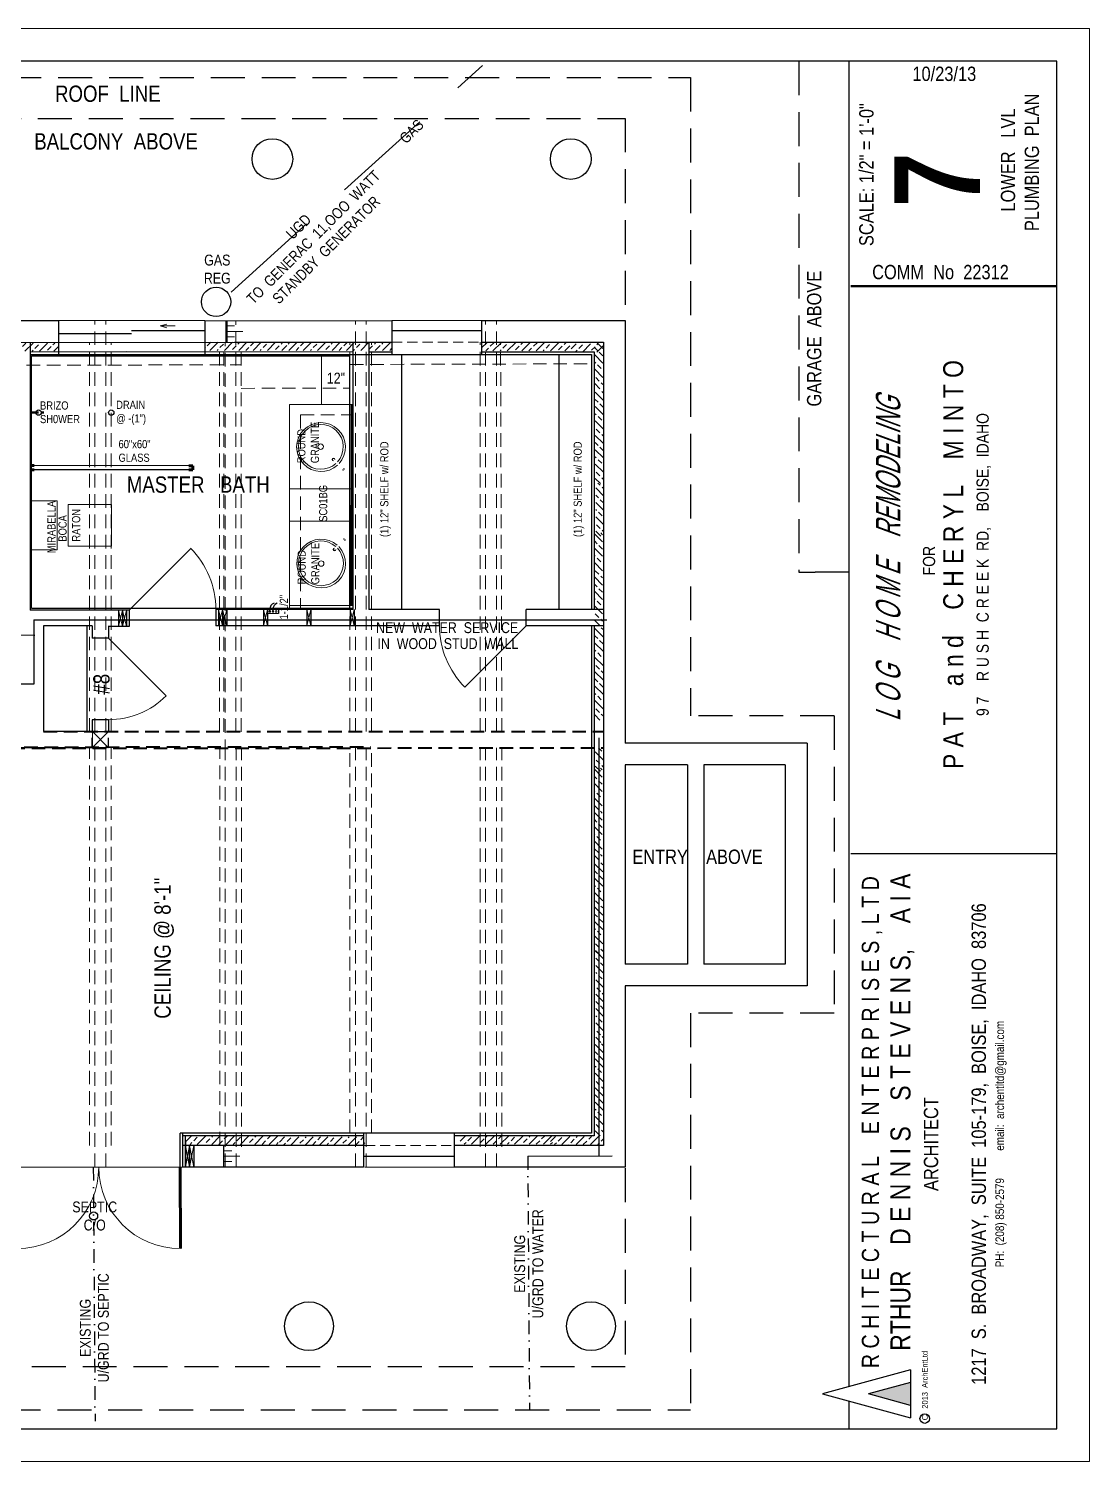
# Model space of a CAD drawing. Header units: inches. Extents: x -243 to 4698, y 287 to 1403.
# Drawn here: x 182 to 573, y 357 to 885 of the extents above; entities that cross this region are included whole.
import ezdxf

# ---------------------------------------------------------------- set-up
doc = ezdxf.new("R2010")
doc.units = ezdxf.units.IN
doc.header["$MEASUREMENT"] = 0
for name, pattern in [('DASHDOT2', [0.5, 0.25, -0.125, 0, -0.125]), ('DOT', [0.25, 0, -0.25]), ('HIDDEN', [0.375, 0.25, -0.125])]:
    doc.linetypes.add(name, pattern=pattern)
for name, color, linetype, lineweight in [('BUILT-INS', 36, 'Continuous', 25), ('CABINETS', 7, 'Continuous', 20), ('DOORS', 7, 'Continuous', 60), ('DRIVEWAY', 7, 'DOT', 30), ('EXISTING CEILING BEAMS', 255, 'HIDDEN', 20), ('FLOOR BEAMS', 7, 'Continuous', 30), ('FOUNDATION', 7, 'Continuous', 30), ('NEW FOOTING', 6, 'Continuous', 30), ('PLUMBING', 5, 'Continuous', 20), ('PROPANE GAS', 7, 'Continuous', 20), ('ROOF', 7, 'HIDDEN', 30), ('WALL FRAMING', 7, 'Continuous', 30), ('WALLS', 7, 'Continuous', 30), ('WINDOWS', 5, 'Continuous', 30)]:
    doc.layers.add(name, color=color, linetype=linetype, lineweight=lineweight)
for name, color, linetype in [('LLPLUMBING', 102, 'Continuous'), ('TEXT', 7, 'Continuous'), ('TEXT80', 15, 'Continuous'), ('TITLE BLOCK', 7, 'Continuous'), ('TITLE_BLOCK', 250, 'Continuous')]:
    doc.layers.add(name, color=color, linetype=linetype)
doc.styles.add('ARCH ENT', font='technical.ttf', dxfattribs={"height": 2})
doc.styles.add('ARCHENT', font='technical.ttf', dxfattribs={"height": 6})
doc.styles.add('EXIST', font='romans.shx', dxfattribs={"width": 0.75, "oblique": 20, "height": 12})

msp = doc.modelspace()

# ---------------------------------------------------------------- hatches: boundary and pattern name
at = {"layer": 'NEW FOOTING', "linetype": 'Continuous', "lineweight": 9, "ltscale": 25}
h = msp.add_hatch(dxfattribs=at)
h.set_pattern_fill('ANSI33', color=256, scale=15, style=0)
h.set_pattern_definition([(45, (-4763.2696, -497.0833), (-2.6516504, 2.6516504), []), (45, (-4760.618, -497.0833), (-2.6516504, 2.6516504), [1.875, -0.9375])])
h.paths.add_polyline_path([(192.68, 766.07), (192.68, 769.07), (174.75, 769.07), (174.75, 766.07)])
h = msp.add_hatch(dxfattribs=at)
h.set_pattern_fill('ANSI33', color=256, scale=15, style=0)
h.set_pattern_definition([(45, (-4695.075, -496.7786), (-2.6516504, 2.6516504), []), (45, (-4692.4235, -496.7786), (-2.6516504, 2.6516504), [1.875, -0.9375])])
h.paths.add_polyline_path([(246.68, 769.38), (246.69, 766.38), (276.94, 766.38), (276.94, 769.38)])
h = msp.add_hatch(dxfattribs=at)
h.set_pattern_fill('ANSI33', color=256, scale=15, style=0)
h.set_pattern_definition([(45, (-4660.673, -496.7882), (-2.6516504, 2.6516504), []), (45, (-4658.0213, -496.7882), (-2.6516504, 2.6516504), [1.875, -0.9375])])
h.paths.add_polyline_path([(277.34, 769.37), (277.34, 766.37), (311.34, 766.37), (311.34, 769.37)])
h = msp.add_hatch(dxfattribs=at)
h.set_pattern_fill('ANSI33', color=256, scale=15, style=0)
h.set_pattern_definition([(45, (-4626.1386, -496.7882), (-2.6516504, 2.6516504), []), (45, (-4623.487, -496.7882), (-2.6516504, 2.6516504), [1.875, -0.9375])])
h.paths.add_polyline_path([(315.68, 766.37), (315.68, 769.37), (311.88, 769.37), (311.88, 766.37)])
h = msp.add_hatch(dxfattribs=at)
h.set_pattern_fill('ANSI33', color=256, scale=15, style=0)
h.set_pattern_definition([(45, (-4590.759, -496.939), (-2.6516504, 2.6516504), []), (45, (-4588.1074, -496.939), (-2.6516504, 2.6516504), [1.875, -0.9375])])
h.paths.add_polyline_path([(348.68, 769.22), (348.68, 766.22), (381.26, 766.22), (381.26, 769.22)])
h = msp.add_hatch(dxfattribs=at)
h.set_pattern_fill('ANSI33', color=256, scale=15, angle=180, style=0)
h.set_pattern_definition([(225, (5353.7628, 2031.9067), (2.6516504, -2.6516504), []), (225, (5351.111, 2031.9067), (2.6516504, -2.6516504), [1.875, -0.9375])])
h.paths.add_polyline_path([(393.68, 765.75), (393.68, 768.75), (381.75, 768.75), (381.75, 765.75)])
h = msp.add_hatch(dxfattribs=at)
h.set_pattern_fill('ANSI33', color=256, scale=15, angle=270, style=0)
h.set_pattern_definition([(315, (-872.744, 5724.277), (2.6516504, 2.6516504), []), (315, (-872.744, 5721.6255), (2.6516504, 2.6516504), [1.875, -0.9375])])
h.paths.add_polyline_path([(393.41, 769.4), (390.41, 769.4), (390.41, 752.26), (393.41, 752.26)])
h = msp.add_hatch(dxfattribs=at)
h.set_pattern_fill('ANSI33', color=256, scale=15, angle=270, style=0)
h.set_pattern_definition([(315, (-872.5216, 5689.311), (2.6516504, 2.6516504), []), (315, (-872.5216, 5686.659), (2.6516504, 2.6516504), [1.875, -0.9375])])
h.paths.add_polyline_path([(393.64, 751.29), (390.64, 751.29), (390.64, 717.29), (393.64, 717.29)])
h = msp.add_hatch(dxfattribs=at)
h.set_pattern_fill('ANSI33', color=256, scale=15, angle=270, style=0)
h.set_pattern_definition([(315, (-872.3917, 5669.9312), (2.6516504, 2.6516504), []), (315, (-872.3917, 5667.2796), (2.6516504, 2.6516504), [1.875, -0.9375])])
h.paths.add_polyline_path([(393.77, 717.49), (390.77, 717.49), (390.77, 697.91), (393.77, 697.91)])
h = msp.add_hatch(dxfattribs=at)
h.set_pattern_fill('ANSI33', color=256, scale=15, angle=270, style=0)
h.set_pattern_definition([(315, (-872.877, 5637.1454), (2.6516504, 2.6516504), []), (315, (-872.877, 5634.4938), (2.6516504, 2.6516504), [1.875, -0.9375])])
h.paths.add_polyline_path([(393.28, 699.13), (390.28, 699.13), (390.28, 665.13), (393.28, 665.13)])
h = msp.add_hatch(dxfattribs=at)
h.set_pattern_fill('ANSI33', color=256, scale=15, angle=270, style=0)
h.set_pattern_definition([(315, (-872.6546, 5602.179), (2.6516504, 2.6516504), []), (315, (-872.6546, 5599.5275), (2.6516504, 2.6516504), [1.875, -0.9375])])
h.paths.add_polyline_path([(393.5, 664.16), (390.5, 664.16), (390.5, 630.16), (393.5, 630.16)])
h = msp.add_hatch(dxfattribs=at)
h.set_pattern_fill('ANSI33', color=256, scale=15, angle=270, style=0)
h.set_pattern_definition([(315, (-872.5133, 5583.264), (2.6516504, 2.6516504), []), (315, (-872.5133, 5580.6125), (2.6516504, 2.6516504), [1.875, -0.9375])])
h.paths.add_polyline_path([(393.64, 619.88), (390.64, 619.88), (390.64, 611.25), (393.64, 611.25)])
h = msp.add_hatch(dxfattribs=at)
h.set_pattern_fill('ANSI33', color=256, scale=15, angle=270, style=0)
h.set_pattern_definition([(315, (-872.9986, 5550.4783), (2.6516504, 2.6516504), []), (315, (-872.9986, 5547.8267), (2.6516504, 2.6516504), [1.875, -0.9375])])
h.paths.add_polyline_path([(393.16, 612.46), (390.16, 612.46), (390.16, 578.46), (393.16, 578.46)])
h = msp.add_hatch(dxfattribs=at)
h.set_pattern_fill('ANSI33', color=256, scale=15, angle=270, style=0)
h.set_pattern_definition([(315, (-872.7763, 5515.512), (2.6516504, 2.6516504), []), (315, (-872.7763, 5512.8603), (2.6516504, 2.6516504), [1.875, -0.9375])])
h.paths.add_polyline_path([(393.38, 577.49), (390.38, 577.49), (390.38, 543.49), (393.38, 543.49)])
h = msp.add_hatch(dxfattribs=at)
h.set_pattern_fill('ANSI33', color=256, scale=15, angle=270, style=0)
h.set_pattern_definition([(315, (-872.3228, 5483.3794), (2.6516504, 2.6516504), []), (315, (-872.3228, 5480.7278), (2.6516504, 2.6516504), [1.875, -0.9375])])
h.paths.add_polyline_path([(393.83, 545.36), (390.83, 545.36), (390.83, 511.36), (393.83, 511.36)])
h = msp.add_hatch(dxfattribs=at)
h.set_pattern_fill('ANSI33', color=256, scale=15, angle=270, style=0)
h.set_pattern_definition([(315, (-872.5984, 5448.9106), (2.6516504, 2.6516504), []), (315, (-872.5984, 5446.259), (2.6516504, 2.6516504), [1.875, -0.9375])])
h.paths.add_polyline_path([(393.56, 510.89), (390.56, 510.89), (390.56, 476.89), (393.56, 476.89)])
h = msp.add_hatch(dxfattribs=at)
h.set_pattern_fill('ANSI33', color=256, scale=15, angle=180, style=0)
h.set_pattern_definition([(225, (5211.7687, 1739.9265), (2.6516504, -2.6516504), []), (225, (5209.117, 1739.9265), (2.6516504, -2.6516504), [1.875, -0.9375])])
h.paths.add_polyline_path([(273.75, 473.77), (273.75, 476.77), (239.75, 476.77), (239.75, 473.77)])
h = msp.add_hatch(dxfattribs=at)
h.set_pattern_fill('ANSI33', color=256, scale=15, angle=180, style=0)
h.set_pattern_definition([(225, (5246.2374, 1739.651), (2.6516504, -2.6516504), []), (225, (5243.5858, 1739.651), (2.6516504, -2.6516504), [1.875, -0.9375])])
h.paths.add_polyline_path([(305.68, 473.49), (305.68, 476.49), (274.22, 476.49), (274.22, 473.49)])
h = msp.add_hatch(dxfattribs=at)
h.set_pattern_fill('ANSI33', color=256, scale=15, angle=180, style=0)
h.set_pattern_definition([(225, (5312.8507, 1739.9528), (2.6516504, -2.6516504), []), (225, (5310.199, 1739.9528), (2.6516504, -2.6516504), [1.875, -0.9375])])
h.paths.add_polyline_path([(374.83, 473.8), (374.83, 476.8), (340.83, 476.8), (340.83, 473.8)])
h = msp.add_hatch(dxfattribs=at)
h.set_pattern_fill('ANSI33', color=256, scale=15, angle=180, style=0)
h.set_pattern_definition([(225, (5346.122, 1739.8414), (2.6516504, -2.6516504), []), (225, (5343.4705, 1739.8414), (2.6516504, -2.6516504), [1.875, -0.9375])])
h.paths.add_polyline_path([(393.68, 473.68), (393.68, 476.68), (374.1, 476.68), (374.1, 473.68)])
at = {"layer": 'TITLE_BLOCK', "linetype": 'Continuous', "ltscale": 0.5}
msp.add_hatch(color=1, dxfattribs=at).paths.add_polyline_path([(506.87, 386.07), (491.29, 381.84), (506.87, 377.61)])

# ---------------------------------------------------------------- linework, layer by layer
at = {"layer": 'BUILT-INS', "lineweight": 30, "ltscale": 15}
for p, q in [((319.19, 764.88), (319.18, 670.9)), ((377.18, 764.87), (377.18, 670.89))]:
    msp.add_line(p, q, dxfattribs=at)
at = {"layer": 'BUILT-INS', "linetype": 'Continuous', "lineweight": 30, "ltscale": 20}
msp.add_line((203.2, 664.9), (203.23, 625.92), dxfattribs=at)
at = {"layer": 'CABINETS', "color": 7, "linetype": 'Continuous', "lineweight": 9, "ltscale": 50}
msp.add_line((289.64, 746.4), (289.64, 764.39), dxfattribs=at)
at = {"layer": 'CABINETS', "linetype": 'Continuous', "ltscale": 20}
for p, q in [((277.96, 746.4), (301.06, 746.4)), ((277.96, 715.4), (301.19, 715.4)), ((277.96, 703.4), (301.19, 703.4)), ((277.96, 672.4), (301.19, 672.4))]:
    msp.add_line(p, q, dxfattribs=at)
at = {"layer": 'CABINETS', "ltscale": 50}
msp.add_line((277.96, 746.4), (277.96, 670.9), dxfattribs=at)
at = {"layer": 'CABINETS', "linetype": 'HIDDEN', "ltscale": 20}
msp.add_line((281.96, 742.59), (281.96, 670.9), dxfattribs=at)
at = {"layer": 'DOORS', "color": 5, "linetype": 'Continuous', "ltscale": 15}
msp.add_line((237.64, 465.4), (237.68, 435.4), dxfattribs=at)
at = {"layer": 'DOORS', "color": 7, "linetype": 'Continuous', "lineweight": 5, "ltscale": 15}
for centre, radius, start, end in [((218.74, 670.92), 32, 359.9662, 45), ((365.18, 664.9), 32, 180, 225), ((177.58, 465.35), 30, 270, 0), ((237.58, 465.35), 30, 180, 270)]:
    msp.add_arc(centre, radius, start, end, dxfattribs=at)
at = {"layer": 'DRIVEWAY', "color": 7, "linetype": 'Continuous', "lineweight": 9, "ltscale": 20}
msp.add_arc((211.2, 660.28), 30, 270, 315, dxfattribs=at)
at = {"layer": 'EXISTING CEILING BEAMS', "color": 6, "linetype": 'Continuous', "lineweight": 9, "ltscale": 25}
for p, q in [((241.08, 473.35), (242.58, 465.34)), ((241.08, 465.34), (242.58, 473.35))]:
    msp.add_line(p, q, dxfattribs=at)
at = {"layer": 'FLOOR BEAMS', "color": 7, "linetype": 'HIDDEN', "lineweight": 20, "ltscale": 20}
for p, q in [((206.19, 625.87), (206.19, 777.37)), ((210.19, 625.87), (210.19, 777.37)), ((258.14, 625.84), (258.14, 777.34)), ((302.19, 625.87), (302.19, 777.37)), ((306.19, 625.87), (306.19, 777.37)), ((350.19, 625.87), (350.19, 777.37)), ((354.19, 625.87), (354.19, 777.37)), ((254.21, 617.92), (254.21, 769.39)), ((206.19, 465.37), (206.19, 619.87)), ((210.19, 465.37), (210.19, 619.87)), ((254.19, 465.4), (254.19, 619.29)), ((258.19, 465.37), (258.19, 619.87)), ((302.19, 465.37), (302.19, 619.87)), ((306.19, 465.37), (306.19, 619.87)), ((350.19, 465.37), (350.19, 619.87)), ((354.19, 465.37), (354.19, 619.87))]:
    msp.add_line(p, q, dxfattribs=at)
at = {"layer": 'FLOOR BEAMS', "color": 6, "linetype": 'HIDDEN', "lineweight": 20, "ltscale": 20}
for p, q in [((204.19, 625.87), (204.19, 769.37)), ((212.19, 625.87), (212.19, 769.37)), ((252.14, 625.84), (252.14, 765.83)), ((253.64, 625.84), (253.64, 765.83)), ((260.14, 625.84), (260.13, 765.83)), ((300.19, 625.87), (300.19, 769.36)), ((308.19, 625.87), (308.19, 769.36)), ((348.19, 625.87), (348.19, 769.43)), ((356.19, 625.87), (355.71, 769.4)), ((204.19, 473.4), (204.19, 619.87)), ((212.19, 473.4), (212.19, 619.87)), ((252.19, 473.4), (252.19, 619.29)), ((260.19, 472.87), (260.19, 619.87)), ((300.19, 477.9), (300.19, 619.87)), ((308.19, 477.9), (308.19, 619.87)), ((348.19, 472.87), (348.19, 619.87)), ((356.19, 472.87), (356.19, 619.87))]:
    msp.add_line(p, q, dxfattribs=at)
at = {"layer": 'FLOOR BEAMS', "color": 6, "linetype": 'HIDDEN', "lineweight": 40, "ltscale": 20}
for p, q in [((187.2, 625.93), (393.68, 625.9)), ((-67.38, 620.02), (307.77, 620.28)), ((17.85, 619.66), (393.68, 619.9))]:
    msp.add_line(p, q, dxfattribs=at)
at = {"layer": 'FOUNDATION', "color": 7, "ltscale": 15}
for p, q in [((468.68, 621.65), (401.68, 621.65)), ((468.68, 621.65), (468.68, 532.15)), ((460.68, 613.65), (430.68, 613.65)), ((460.68, 613.65), (460.68, 540.15)), ((424.68, 540.15), (401.68, 540.15)), ((460.68, 540.15), (430.68, 540.15)), ((468.68, 532.15), (401.68, 532.15))]:
    msp.add_line(p, q, dxfattribs=at)
at = {"layer": 'LLPLUMBING', "color": 7, "linetype": 'HIDDEN', "lineweight": 20, "ltscale": 20}
msp.add_line((281.96, 742.59), (301.06, 742.59), dxfattribs=at)
at = {"layer": 'NEW FOOTING', "ltscale": 25}
for p, q in [((238.58, 471.34), (238.57, 475.85)), ((238.58, 471.35), (238.59, 475.64))]:
    msp.add_line(p, q, dxfattribs=at)
at = {"layer": 'NEW FOOTING', "ltscale": 15}
msp.add_line((238.58, 465.35), (238.58, 471.35), dxfattribs=at)
at = {"layer": 'NEW FOOTING', "color": 6, "ltscale": 15}
for p, q in [((239.58, 474.84), (239.58, 471.34)), ((239.58, 471.34), (239.58, 465.34)), ((241.08, 471.34), (241.08, 465.34)), ((242.58, 473.35), (242.58, 465.34))]:
    msp.add_line(p, q, dxfattribs=at)
at = {"layer": 'PLUMBING', "color": 1, "linetype": 'Continuous', "lineweight": 30, "ltscale": 20}
for p, q in [((182.78, 671.43), (182.79, 764.38)), ((300.19, 671.44), (300.19, 764.39))]:
    msp.add_line(p, q, dxfattribs=at)
at = {"layer": 'PLUMBING', "color": 3, "linetype": 'Continuous', "lineweight": 50, "ltscale": 20}
for p, q in [((185.37, 743.45), (182.28, 743.45)), ((187.36, 743.45), (186.36, 743.45))]:
    msp.add_line(p, q, dxfattribs=at)
at = {"layer": 'PLUMBING', "color": 5, "linetype": 'Continuous', "lineweight": 30, "ltscale": 20}
for p, q in [((240.81, 723.81), (182.78, 723.9)), ((240.81, 722.31), (182.78, 722.4))]:
    msp.add_line(p, q, dxfattribs=at)
at = {"layer": 'PLUMBING', "color": 1, "linetype": 'Continuous', "lineweight": 70, "ltscale": 20}
for p, q in [((183.78, 723.9), (182.78, 723.9)), ((183.78, 722.4), (182.78, 722.4))]:
    msp.add_line(p, q, dxfattribs=at)
at = {"layer": 'PLUMBING', "color": 5, "linetype": 'Continuous', "lineweight": 70, "ltscale": 20}
for p, q in [((242.31, 723.81), (240.81, 723.81)), ((242.31, 722.31), (242.31, 723.81)), ((242.31, 722.31), (240.81, 722.31))]:
    msp.add_line(p, q, dxfattribs=at)
at = {"layer": 'PLUMBING', "color": 3, "linetype": 'Continuous', "lineweight": 20, "ltscale": 15}
for p, q in [((192.28, 710.9), (182.28, 710.9)), ((192.28, 710.9), (192.28, 692.9)), ((196.28, 694.2), (196.28, 709.6)), ((196.28, 709.6), (212.28, 709.6)), ((212.28, 694.2), (212.28, 709.6)), ((192.28, 692.9), (182.28, 692.9)), ((196.28, 694.2), (212.28, 694.2))]:
    msp.add_line(p, q, dxfattribs=at)
at = {"layer": 'PLUMBING', "color": 3, "linetype": 'Continuous', "lineweight": 30, "ltscale": 20}
for p, q in [((183.65, 667.11), (183.65, 643.41)), ((183.65, 667.11), (394.84, 667.07)), ((176.49, 661.54), (184, 661.49)), ((176.29, 643.54), (183.63, 643.49)), ((392.09, 469.72), (392.07, 623.55)), ((365.72, 469.41), (396.83, 469.49))]:
    msp.add_line(p, q, dxfattribs=at)
at = {"layer": 'PLUMBING', "color": 3, "linetype": 'DASHDOT2', "lineweight": 30, "ltscale": 20}
for p, q in [((205.56, 465.4), (206.22, 371.75)), ((365.72, 469.41), (366.38, 375.77))]:
    msp.add_line(p, q, dxfattribs=at)
at = {"layer": 'PLUMBING', "color": 3, "ltscale": 20}
msp.add_line((205.68, 447.4), (205.68, 447.4), dxfattribs=at)
at = {"layer": 'PLUMBING', "color": 3, "linetype": 'Continuous', "lineweight": 30, "ltscale": 15}
for centre, radius in [((185.37, 743.45), 1), ((212.19, 743.45), 1), ((205.68, 447.4), 1.5)]:
    msp.add_circle(centre, radius, dxfattribs=at)
at = {"layer": 'PLUMBING', "color": 3, "lineweight": 20, "ltscale": 15}
for centre in [(289.39, 730.9), (289.58, 687.83)]:
    msp.add_circle(centre, 1, dxfattribs=at)
at = {"layer": 'PLUMBING', "color": 3, "linetype": 'Continuous', "lineweight": 20, "ltscale": 15}
for centre, start, end in [((289.52, 730.75), 317.4583, 312.6822), ((289.58, 687.83), 48.6278, 43.8598)]:
    msp.add_arc(centre, 9, start, end, dxfattribs=at)
at = {"layer": 'PLUMBING', "color": 3, "linetype": 'Continuous', "lineweight": 20, "ltscale": 20}
for centre, radius, start, end in [((289.46, 730.83), 8.25, 317.6411, 312.4312), ((294.14, 726.15), 0.5, 3.491, 266.3102), ((294.14, 726.15), 0.375, 44.9006, 224.9006), ((297.63, 722.65), 0.375, 224.9006, 44.9006), ((289.52, 687.9), 8.25, 48.2644, 43.0564), ((294.5, 693.02), 0.5, 93.6848, 356.504), ((294.5, 693.02), 0.375, 135.0944, 315.0944), ((297.99, 696.51), 0.375, 315.0944, 135.0944)]:
    msp.add_arc(centre, radius, start, end, dxfattribs=at)
at = {"layer": 'PROPANE GAS', "linetype": 'HIDDEN', "ltscale": 150}
msp.add_line((256.34, 787.88), (349.03, 871.35), dxfattribs=at)
at = {"layer": 'PROPANE GAS', "color": 7, "linetype": 'Continuous', "lineweight": 30, "ltscale": 25}
msp.add_circle((250.83, 784.26), 5.42, dxfattribs=at)
at = {"layer": 'ROOF', "linetype": 'HIDDEN', "ltscale": 50}
for p, q in [((465.68, 872.95), (465.68, 684.65)), ((-219.85, 866.9), (425.68, 866.9)), ((425.68, 866.9), (425.68, 631.65)), ((425.68, 522.15), (425.68, 375.9)), ((-220.15, 375.9), (425.68, 375.9))]:
    msp.add_line(p, q, dxfattribs=at)
at = {"layer": 'ROOF', "color": 7, "linetype": 'HIDDEN', "ltscale": 50}
for p, q in [((401.68, 851.9), (401.68, 777.4)), ((478.68, 631.65), (478.68, 522.15))]:
    msp.add_line(p, q, dxfattribs=at)
at = {"layer": 'ROOF', "color": 7, "ltscale": 50}
for p, q in [((484.21, 684.65), (465.56, 684.65)), ((478.68, 631.65), (425.56, 631.65)), ((478.68, 522.15), (425.68, 522.15))]:
    msp.add_line(p, q, dxfattribs=at)
at = {"layer": 'TEXT', "linetype": 'Continuous', "lineweight": 20, "ltscale": 15}
for p, q in [((230.26, 775.38), (232.63, 776.09)), ((230.26, 775.38), (232.63, 774.66)), ((235.78, 775.4), (230.3, 775.39))]:
    msp.add_line(p, q, dxfattribs=at)
at = {"layer": 'TITLE BLOCK', "color": 7, "linetype": 'Continuous', "lineweight": 0, "ltscale": 0.5}
for p, q in [((572.77, 884.95), (-243.22, 884.95)), ((572.77, 884.95), (572.77, 356.95)), ((-243.22, 356.95), (572.77, 356.95))]:
    msp.add_line(p, q, dxfattribs=at)
at = {"layer": 'TITLE BLOCK', "color": 7, "linetype": 'Continuous', "lineweight": 30, "ltscale": 0.5}
for p, q in [((560.77, 872.95), (-219.22, 872.95)), ((484.21, 384.51), (484.21, 872.95)), ((560.77, 368.95), (560.77, 872.95)), ((484.8, 581.02), (560.77, 581.02)), ((506.87, 390.66), (474.38, 381.84)), ((506.87, 386.04), (491.29, 381.81)), ((506.87, 386.04), (491.29, 381.81)), ((506.87, 390.66), (506.87, 373.02)), ((506.87, 390.63), (506.87, 372.99)), ((506.87, 377.58), (491.29, 381.81)), ((506.87, 377.58), (491.29, 381.81)), ((484.21, 368.95), (484.21, 379.18)), ((-219.22, 368.95), (560.77, 368.95))]:
    msp.add_line(p, q, dxfattribs=at)
at = {"layer": 'TITLE BLOCK', "color": 7, "linetype": 'Continuous', "lineweight": 30, "ltscale": 0.0625}
msp.add_line((474.38, 381.84), (506.87, 373.02), dxfattribs=at)
at = {"layer": 'TITLE BLOCK', "color": 7, "linetype": 'Continuous', "lineweight": 30, "ltscale": 0.5, "const_width": 0.791}
msp.add_lwpolyline([(484.8, 790.05), (560.77, 790.05)], dxfattribs=at)
at = {"layer": 'TITLE BLOCK', "color": 7, "linetype": 'Continuous'}
msp.add_circle((512.08, 372.71), 1.75, dxfattribs=at)
at = {"layer": 'WALL FRAMING', "linetype": 'HIDDEN', "ltscale": 50}
for p, q in [((-152.32, 851.9), (401.68, 851.9)), ((401.68, 465.02), (401.68, 391.4)), ((401.68, 391.77), (-152.32, 391.77))]:
    msp.add_line(p, q, dxfattribs=at)
at = {"layer": 'WALL FRAMING', "ltscale": 15}
for p, q in [((159.18, 777.39), (192.68, 777.39)), ((192.68, 777.36), (192.68, 764.86)), ((246.68, 777.32), (315.68, 777.43)), ((246.68, 777.37), (246.69, 764.87)), ((315.68, 777.4), (315.68, 769.39)), ((348.68, 777.42), (348.68, 769.4)), ((348.68, 777.4), (401.68, 777.4)), ((401.68, 777.4), (401.68, 621.65)), ((246.68, 769.3), (257.68, 769.4)), ((257.68, 769.4), (315.68, 769.39)), ((348.68, 769.4), (393.68, 769.4)), ((393.68, 769.4), (393.68, 664.9)), ((393.68, 764.38), (393.68, 670.89)), ((465.68, 684.65), (471.68, 684.65)), ((393.68, 664.9), (393.68, 473.4)), ((393.68, 664.89), (393.68, 477.9)), ((401.68, 532.15), (401.68, 465.4)), ((305.26, 465.4), (305.26, 477.9)), ((338.68, 465.4), (338.68, 477.9)), ((305.68, 473.4), (238.68, 473.4)), ((253.68, 465.4), (253.68, 473.4)), ((393.68, 473.4), (338.68, 473.4)), ((305.18, 465.4), (238.69, 465.4)), ((401.68, 465.4), (338.68, 465.4))]:
    msp.add_line(p, q, dxfattribs=at)
at = {"layer": 'WALL FRAMING', "lineweight": 9, "ltscale": 15}
for p, q in [((192.68, 777.39), (246.68, 777.41)), ((315.68, 777.43), (348.68, 777.43)), ((192.76, 769.28), (246.68, 769.3)), ((238.69, 465.4), (176.59, 465.4)), ((338.68, 465.4), (305.68, 465.4))]:
    msp.add_line(p, q, dxfattribs=at)
at = {"layer": 'WALL FRAMING', "lineweight": 50, "ltscale": 15}
msp.add_line((254.7, 769.39), (254.7, 777.38), dxfattribs=at)
at = {"layer": 'WALL FRAMING', "lineweight": 30, "ltscale": 15}
msp.add_line((159.19, 769.39), (192.76, 769.28), dxfattribs=at)
at = {"layer": 'WALL FRAMING', "color": 6, "ltscale": 15}
for p, q in [((182.27, 769.32), (182.28, 670.61)), ((182.28, 765.89), (217.71, 765.97)), ((192.76, 769.38), (192.78, 764.77)), ((217.71, 765.97), (301.19, 765.88)), ((301.19, 769.39), (301.19, 670.9)), ((307.19, 769.39), (307.18, 670.9)), ((307.19, 765.89), (315.68, 765.88)), ((315.68, 769.39), (315.68, 764.89)), ((348.68, 769.4), (348.68, 764.9)), ((348.68, 765.88), (390.18, 765.87)), ((390.18, 765.87), (390.18, 670.89)), ((182.28, 764.88), (315.68, 764.89)), ((315.68, 764.88), (348.68, 764.9)), ((348.68, 764.9), (389.18, 764.87)), ((389.18, 764.87), (389.18, 670.89)), ((218.8, 670.66), (182.28, 670.66)), ((214.8, 670.67), (214.8, 664.67)), ((216.3, 670.67), (216.3, 664.67)), ((217.8, 670.67), (217.8, 664.67)), ((218.8, 670.67), (218.8, 664.67)), ((250.74, 670.9), (250.74, 664.9)), ((301.19, 670.9), (250.74, 670.9)), ((251.74, 670.9), (251.74, 664.9)), ((253.24, 670.9), (253.24, 664.9)), ((254.74, 670.9), (254.74, 664.9)), ((268.3, 670.9), (268.3, 664.9)), ((269.8, 670.9), (269.8, 664.9)), ((284.3, 670.9), (284.3, 664.9)), ((285.8, 670.9), (285.8, 664.9)), ((300.3, 670.9), (300.3, 664.9)), ((301.8, 670.9), (301.8, 664.9)), ((333.18, 670.9), (307.18, 670.9)), ((333.18, 664.9), (333.18, 670.9)), ((393.68, 670.89), (365.18, 670.9)), ((365.18, 664.9), (365.18, 670.9)), ((205.2, 664.92), (187.2, 664.92)), ((187.2, 664.9), (187.2, 625.88)), ((205.2, 664.9), (205.2, 660.28)), ((211.2, 660.28), (205.2, 660.28)), ((211.2, 664.9), (211.2, 660.28)), ((218.8, 664.66), (211.2, 664.67)), ((333.18, 664.9), (250.74, 664.9)), ((393.68, 664.89), (365.18, 664.9)), ((389.18, 664.89), (389.18, 477.9)), ((390.18, 664.89), (390.18, 476.9)), ((211.18, 630.28), (205.18, 630.28)), ((205.2, 630.28), (205.2, 625.88)), ((211.2, 630.28), (211.2, 625.88)), ((204.68, 625.95), (187.2, 625.93)), ((210.68, 619.9), (156.68, 619.9)), ((238.58, 477.9), (237.64, 477.9)), ((389.18, 477.9), (238.58, 477.9)), ((238.58, 473.35), (238.58, 477.9)), ((305.26, 476.9), (238.58, 476.9)), ((239.58, 465.35), (239.58, 476.9)), ((390.18, 476.9), (338.68, 476.9)), ((238.58, 465.35), (238.58, 473.35)), ((241.08, 465.35), (241.08, 473.35))]:
    msp.add_line(p, q, dxfattribs=at)
at = {"layer": 'WALL FRAMING', "linetype": 'HIDDEN', "lineweight": 20, "ltscale": 15}
msp.add_line((315.68, 769.43), (348.68, 769.43), dxfattribs=at)
at = {"layer": 'WALL FRAMING', "color": 7, "linetype": 'HIDDEN', "lineweight": 9, "ltscale": 20}
for p, q in [((113.48, 760.71), (260.14, 761.09)), ((300.19, 761.2), (390.18, 761.43)), ((260.14, 752.39), (300.18, 752.49))]:
    msp.add_line(p, q, dxfattribs=at)
at = {"layer": 'WALL FRAMING', "color": 1, "lineweight": 30, "ltscale": 15}
for p, q in [((182.79, 764.38), (300.19, 764.39)), ((182.78, 671.43), (301.2, 671.44))]:
    msp.add_line(p, q, dxfattribs=at)
at = {"layer": 'WALL FRAMING', "color": 7, "ltscale": 15}
for p, q in [((241.42, 693.29), (218.8, 670.67)), ((232.41, 639.07), (211.2, 660.28)), ((342.55, 642.27), (365.18, 664.9)), ((401.68, 613.65), (401.68, 540.15)), ((424.68, 613.65), (401.68, 613.65)), ((424.68, 613.65), (424.68, 540.15)), ((430.68, 613.65), (430.68, 540.15))]:
    msp.add_line(p, q, dxfattribs=at)
at = {"layer": 'WALL FRAMING', "color": 7, "linetype": 'Continuous', "lineweight": 9, "ltscale": 20}
for p, q in [((216.3, 670.67), (214.8, 664.67)), ((214.8, 670.67), (216.3, 664.67)), ((217.8, 670.67), (216.3, 664.67)), ((216.3, 670.67), (217.8, 664.67)), ((253.24, 670.9), (251.74, 664.9)), ((251.74, 670.9), (253.24, 664.9)), ((254.74, 670.9), (253.24, 664.9)), ((253.24, 670.9), (254.74, 664.9)), ((269.8, 670.9), (268.3, 664.9)), ((268.3, 670.9), (269.8, 664.9)), ((285.8, 670.9), (284.3, 664.9)), ((284.3, 670.9), (285.8, 664.9)), ((301.8, 670.9), (300.3, 664.9)), ((300.3, 670.9), (301.8, 664.9))]:
    msp.add_line(p, q, dxfattribs=at)
at = {"layer": 'WALL FRAMING', "color": 1, "ltscale": 15}
for p, q in [((269.81, 670.94), (269.81, 669.44)), ((273.81, 670.94), (273.81, 669.44))]:
    msp.add_line(p, q, dxfattribs=at)
at = {"layer": 'WALL FRAMING', "color": 1, "linetype": 'Continuous', "lineweight": 9, "ltscale": 20}
for p, q in [((273.81, 670.94), (269.81, 670.94)), ((273.81, 669.44), (269.81, 669.44))]:
    msp.add_line(p, q, dxfattribs=at)
at = {"layer": 'WALL FRAMING', "color": 1, "linetype": 'Continuous', "lineweight": 30, "ltscale": 20}
for p, q in [((270.65, 670.19), (270.65, 670.94)), ((271.81, 670.94), (271.81, 670.19))]:
    msp.add_line(p, q, dxfattribs=at)
at = {"layer": 'WALL FRAMING', "color": 5, "linetype": 'HIDDEN', "lineweight": 30, "ltscale": 15}
msp.add_line((205.19, 619.88), (205.19, 625.88), dxfattribs=at)
at = {"layer": 'WALL FRAMING', "color": 3, "linetype": 'Continuous', "lineweight": 9, "ltscale": 20}
for p, q in [((205.19, 619.88), (211.19, 625.88)), ((205.23, 625.87), (211.19, 619.9))]:
    msp.add_line(p, q, dxfattribs=at)
at = {"layer": 'WALL FRAMING', "color": 5, "linetype": 'HIDDEN', "lineweight": 30, "ltscale": 20}
for p, q in [((205.19, 625.88), (211.19, 625.88)), ((205.19, 619.88), (211.19, 619.88))]:
    msp.add_line(p, q, dxfattribs=at)
at = {"layer": 'WALL FRAMING', "color": 7, "lineweight": 9, "ltscale": 15}
msp.add_line((205.23, 625.87), (205.23, 619.88), dxfattribs=at)
at = {"layer": 'WALL FRAMING', "color": 3, "linetype": 'HIDDEN', "lineweight": 30, "ltscale": 15}
for p, q in [((205.25, 619.88), (205.25, 625.88)), ((205.26, 619.86), (205.26, 625.86)), ((211.19, 619.88), (211.19, 625.88))]:
    msp.add_line(p, q, dxfattribs=at)
at = {"layer": 'WALL FRAMING', "color": 6, "ltscale": 20}
for p, q in [((237.64, 465.46), (237.64, 477.9)), ((338.68, 473.4), (338.68, 477.9))]:
    msp.add_line(p, q, dxfattribs=at)
at = {"layer": 'WALL FRAMING', "color": 7, "linetype": 'HIDDEN', "lineweight": 9, "ltscale": 15}
msp.add_line((305.68, 473.4), (338.68, 473.4), dxfattribs=at)
at = {"layer": 'WALL FRAMING', "color": 6, "linetype": 'Continuous', "lineweight": 30, "ltscale": 25}
msp.add_line((242.58, 465.34), (239.58, 465.34), dxfattribs=at)
at = {"layer": 'WALL FRAMING', "ltscale": 15}
for centre, radius in [((271.58, 836.9), 7.5), ((381.58, 836.9), 7.5), ((285.06, 406.77), 9), ((389.06, 406.77), 9)]:
    msp.add_circle(centre, radius, dxfattribs=at)
at = {"layer": 'WALL FRAMING', "color": 1, "linetype": 'Continuous', "lineweight": 9, "ltscale": 20}
for centre in [(270.65, 670.19), (271.81, 670.19), (272.97, 670.19)]:
    msp.add_circle(centre, 0.318, dxfattribs=at)
at = {"layer": 'WALL FRAMING', "color": 4, "linetype": 'Continuous', "lineweight": 30, "ltscale": 20}
msp.add_arc((280.01, 677.59), 2.69, 0, 0.0138, dxfattribs=at)
at = {"layer": 'WALL FRAMING', "color": 1, "linetype": 'Continuous', "lineweight": 30, "ltscale": 20}
for centre in [(273.17, 670.92), (274.33, 670.92)]:
    msp.add_arc(centre, 2.52, 112.6874, 179.4706, dxfattribs=at)
at = {"layer": 'WALLS', "linetype": 'Continuous', "lineweight": 9, "ltscale": 20}
for p, q in [((254.65, 775.39), (257.65, 775.39)), ((254.65, 773.39), (260.65, 773.39)), ((254.65, 771.39), (257.65, 771.39)), ((253.64, 471.4), (256.64, 471.4)), ((253.64, 469.4), (259.64, 469.4)), ((253.64, 467.4), (256.64, 467.4))]:
    msp.add_line(p, q, dxfattribs=at)
at = {"layer": 'WALLS', "color": 6, "linetype": 'Continuous', "lineweight": 9, "ltscale": 20}
for p, q in [((241.08, 465.35), (239.58, 473.35)), ((239.58, 465.35), (241.08, 473.35))]:
    msp.add_line(p, q, dxfattribs=at)
at = {"layer": 'WINDOWS', "ltscale": 15}
for p, q in [((192.68, 772.65), (219.68, 772.66)), ((219.68, 773.66), (246.68, 773.66)), ((315.68, 773.65), (348.68, 773.65))]:
    msp.add_line(p, q, dxfattribs=at)
at = {"layer": 'WINDOWS', "color": 5, "linetype": 'Continuous', "lineweight": 40, "ltscale": 20}
msp.add_line((300.7, 746.4), (300.69, 672.4), dxfattribs=at)
at = {"layer": 'WINDOWS', "color": 5, "ltscale": 15}
msp.add_line((305.26, 469.4), (338.68, 469.4), dxfattribs=at)

# ---------------------------------------------------------------- texts
at = {"layer": 'BUILT-INS', "linetype": 'Continuous', "ltscale": 0.75, "char_height": 3, "width": 42.3765, "attachment_point": 1, "rotation": 90, "style": 'ARCHENT'}
for insert in [(311.36, 697.6), (382.64, 697.6)]:
    msp.add_mtext('(1) 12" SHELF w/ ROD', dxfattribs=dict(at, insert=insert))
at = {"layer": 'PLUMBING', "color": 3, "linetype": 'Continuous', "ltscale": 0.75, "char_height": 3, "width": 12.375, "attachment_point": 1, "style": 'ARCHENT'}
for s, insert in [('BRIZO\\PSH0WER', (185.94, 747.58)), ('DRAIN \\P@ -(1")', (214.01, 747.83))]:
    msp.add_mtext(s, dxfattribs=dict(at, insert=insert))
at = {"layer": 'PLUMBING', "color": 3, "linetype": 'Continuous', "ltscale": 0.75, "char_height": 3, "width": 12.375, "attachment_point": 1, "rotation": 90, "style": 'ARCHENT'}
for s, insert in [('\\P ROUND  GRANITE', (275.76, 724.81)), ('SC01BG', (288.8, 703.22)), ('\\PMIRABELLA', (183.64, 691.64)), ('BOCA  RATON', (192.73, 695.91)), ('\\P                         ROUND  GRANITE', (275.89, 680.17))]:
    msp.add_mtext(s, dxfattribs=dict(at, insert=insert))
at = {"layer": 'TEXT80', "width": 360.0625, "attachment_point": 5, "style": 'ARCHENT'}
for s, insert, char_height, rotation in [('{\\C7;ROOF  LINE}', (210.93, 860.94), 6, 0.0328), ('{\\C7;BALCONY  ABOVE}', (213.97, 843.37), 6, 0.0328), ('{\\C7;MASTER   BATH}', (244.27, 716.9), 6, 0.0328), ('{\\C3;NEW  WATER  SERVICE }', (336.02, 664.16), 4, 0.0328), ('{\\C3;IN  WOOD  STUD  WALL   }', (336.29, 658.29), 4, 0.0328), ('{\\C3;SEPTIC\\PC/O}', (206.09, 447.35), 4, 0.0328), ('{\\C3;EXISTING  \\PU/GRD TO WATER}', (366.12, 429.75), 4, 90.0328), ('{\\C3;EXISTING  \\PU/GRD TO SEPTIC}', (205.98, 406.15), 4, 90.0328)]:
    msp.add_mtext(s, dxfattribs=dict(at, insert=insert, char_height=char_height, rotation=rotation))
at = {"layer": 'TEXT80', "color": 7, "linetype": 'Continuous', "lineweight": 40, "char_height": 4, "width": 360.0625, "attachment_point": 5, "style": 'ARCHENT'}
for s, insert, rotation in [('GAS', (322.91, 847.06), 45.0104), ('TO  GENERAC  11,OOO  WATT\\PSTANDBY  GENERATOR', (289.08, 805.75), 45.0104), ('UGD', (281.27, 811.96), 45.0104), ('GAS\\PREG', (251.28, 796.3), 0.0328), ('12"', (295.02, 756.17), 0.0328)]:
    msp.add_mtext(s, dxfattribs=dict(at, insert=insert, rotation=rotation))
at = {"layer": 'TEXT80', "color": 7, "width": 360.0625, "attachment_point": 5, "rotation": 89.9672, "style": 'ARCHENT'}
for s, insert, char_height in [('1-1/2"', (275.85, 671.73), 3), ('#8', (208.62, 643.35), 6)]:
    msp.add_mtext(s, dxfattribs=dict(at, insert=insert, char_height=char_height))
at = {"layer": 'TEXT80', "color": 3, "insert": (231.7, 546.06), "char_height": 6, "width": 360.0625, "attachment_point": 5, "rotation": 90.0328, "style": 'ARCHENT'}
msp.add_mtext('{\\C7;CEILING @ 8\'-1"}', dxfattribs=at)
at = {"layer": 'TITLE BLOCK', "color": 7, "linetype": 'Continuous', "lineweight": 30, "ltscale": 0.5, "char_height": 5.2755, "attachment_point": 5, "style": 'ARCH ENT'}
for s, insert in [('\\A1;10/23/13', (519.3, 868.27)), ('COMM  No  22312', (517.89, 795.21)), ('ENTRY    ABOVE', (428.31, 579.73))]:
    msp.add_mtext(s, dxfattribs=dict(at, insert=insert))
at = {"layer": 'TITLE BLOCK', "color": 7, "linetype": 'Continuous', "lineweight": 30, "ltscale": 0.5, "rotation": 90, "style": 'ARCH ENT'}
for s, insert, char_height, attachment_point in [('SCALE: 1/2" = 1\'-0"  ', (490.61, 831.16), 5.2755, 5), (' LOWER   LVL  \\PPLUMBING  PLAN', (547.21, 835.69), 5.2755, 5), ('{\\fTechnical|b1|i0|c0|p34;7}', (500.83, 829.23), 31.6532, 2), ('GARAGE  ABOVE\\P\\P\\P\\P\\P\\P\\P\\P\\P\\P\\P\\P\\P\\P\\P  ', (537.31, 770.7), 5.2755, 5), ('\\P{\\H0.3769x;  FOR\\P\\H1.644x;P A T    a n d    C H E R Y L    M I N T O\\P\\H0.6083x;9 7    R U S H  C R E E K  RD,    BOISE,  IDAHO}', (514.04, 687.46), 11.9011, 5), ('\\P\\P\\P\\P\\P\\P\\P\\P\\P\\P\\P\\P\\P\\P\\P  ', (254.27, 729.71), 5.276, 5), ('        R C H I T E C T U R A L    E N T E R P R I S E S , L T D\\P{\\H1.167x;          RTHUR    D E N N I S    S T E V E N S,    A I A\\P\\H0.7145x;ARCHITECT\\P\\P1217  S.  BROADWAY,  SUITE  105-179,  BOISE,  IDAHO  83706\\P\\H0.5999x;PH:  (208) 850-2579          email:  archentltd@gmail.com}', (488.89, 473.88), 6.3306, 2)]:
    msp.add_mtext(s, dxfattribs=dict(at, insert=insert, char_height=char_height, attachment_point=attachment_point))
at = {"layer": 'TITLE BLOCK', "color": 7, "linetype": 'Continuous', "lineweight": 9, "ltscale": 50, "insert": (494.07, 689.42), "char_height": 9, "width": 201.5, "attachment_point": 2, "rotation": 90, "style": 'EXIST'}
msp.add_mtext('{\\fTechnical|b0|i0|c0|p34;L O G    H O M E    REMODELING}', dxfattribs=at)
at = {"layer": 'TITLE BLOCK', "color": 7, "linetype": 'HIDDEN', "insert": (511.08, 372.1), "char_height": 2.0983, "width": 29.5, "attachment_point": 1, "rotation": 90, "style": 'ARCHENT'}
msp.add_mtext('C   2013  ArchEntLtd', dxfattribs=at)
at = {"layer": 'WINDOWS', "color": 5, "linetype": 'Continuous', "ltscale": 0.75, "insert": (214.88, 738.33), "char_height": 3, "width": 12.375, "attachment_point": 1, "style": 'ARCHENT'}
msp.add_mtext('\\P60"x60"\\PGLASS', dxfattribs=at)

doc.saveas('drawing.dxf')
